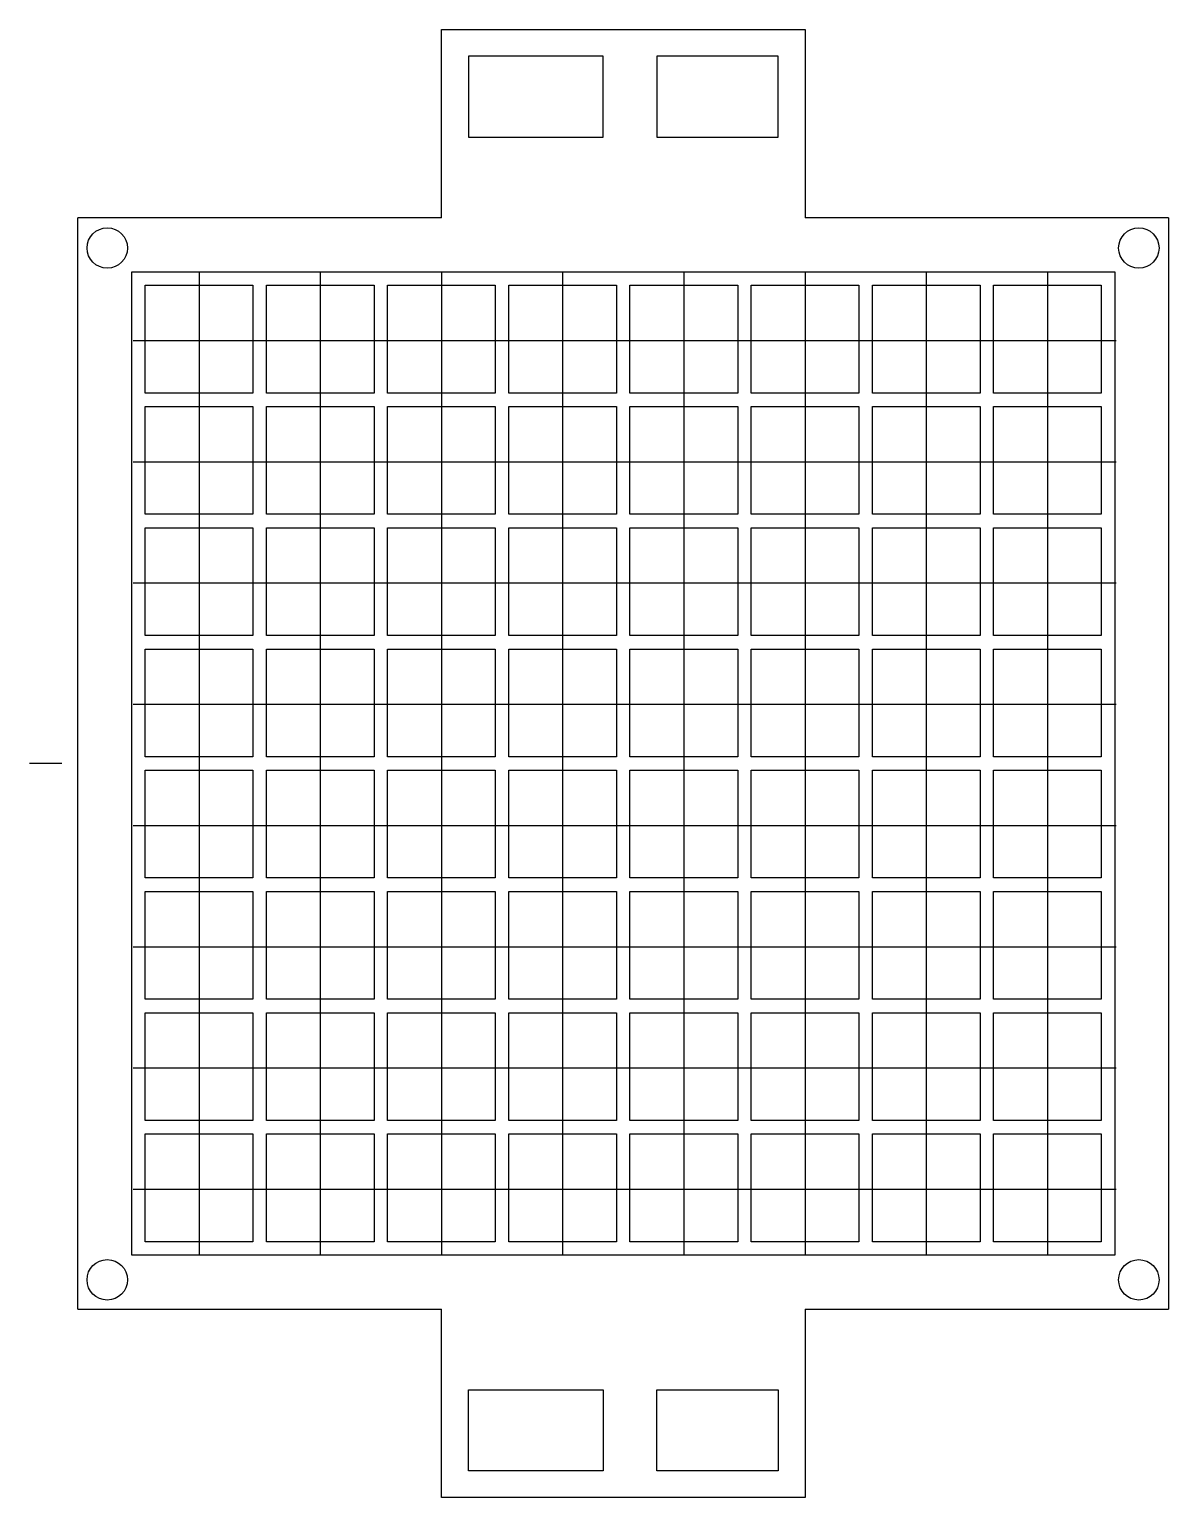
# Model space of a CAD drawing. Header units: millimetres. Extents: x -198 to 225, y -270 to 275.
import ezdxf

# ---------------------------------------------------------------- set-up
doc = ezdxf.new("R2010")
doc.units = ezdxf.units.MM
doc.layers.get('0').update_dxf_attribs({"linetype": 'CONTINUOUS'})

msp = doc.modelspace()

# ---------------------------------------------------------------- linework, layer by layer
for p, q in [((-45, 275), (90, 275)), ((-45, 205), (-45, 275)), ((90, 275), (90, 205)), ((-180, -200), (-180, 205)), ((-45, 205), (-180, 205)), ((225, 205), (90, 205)), ((225, 205), (225, -200)), ((-155, 140), (-155, 180)), ((-135, 185), (-135, -180)), ((-115, 180), (-115, 140)), ((-110, 180), (-70, 180)), ((-110, 140), (-110, 180)), ((-90, 185), (-90, -180)), ((-70, 180), (-70, 140)), ((-65, 140), (-65, 180)), ((-45, 185), (-45, -180)), ((-25, 180), (-25, 140)), ((-20, 140), (-20, 180)), ((-20, 180), (20, 180)), ((0, 185), (0, -180)), ((20, 180), (20, 140)), ((25, 140), (25, 180)), ((45, 185), (45, -180)), ((65, 180), (65, 140)), ((70, 140), (70, 180)), ((70, 180), (110, 180)), ((90, 185), (90, -180)), ((110, 180), (110, 140)), ((115, 140), (115, 180)), ((135, 185), (135, -180)), ((155, 180), (155, 140)), ((160, 180), (200, 180)), ((160, 140), (160, 180)), ((180, 185), (180, -180)), ((200, 180), (200, 140)), ((-159.5, 159.5), (205.5, 159.5)), ((-115, 140), (-155, 140)), ((-70, 140), (-110, 140)), ((-25, 140), (-65, 140)), ((20, 140), (-20, 140)), ((65, 140), (25, 140)), ((110, 140), (70, 140)), ((155, 140), (115, 140)), ((200, 140), (160, 140)), ((-155, 95), (-155, 135)), ((-115, 135), (-115, 95)), ((-110, 95), (-110, 135)), ((-110, 135), (-70, 135)), ((-70, 135), (-70, 95)), ((-65, 95), (-65, 135)), ((-25, 135), (-25, 95)), ((-20, 135), (20, 135)), ((-20, 95), (-20, 135)), ((20, 135), (20, 95)), ((25, 95), (25, 135)), ((65, 135), (65, 95)), ((70, 135), (110, 135)), ((70, 95), (70, 135)), ((110, 135), (110, 95)), ((115, 95), (115, 135)), ((155, 135), (155, 95)), ((160, 135), (200, 135)), ((160, 95), (160, 135)), ((200, 135), (200, 95)), ((-159.5, 114.5), (205.5, 114.5)), ((-115, 95), (-155, 95)), ((-70, 95), (-110, 95)), ((-25, 95), (-65, 95)), ((20, 95), (-20, 95)), ((65, 95), (25, 95)), ((110, 95), (70, 95)), ((155, 95), (115, 95)), ((200, 95), (160, 95)), ((-155, 50), (-155, 90)), ((-115, 90), (-115, 50)), ((-110, 50), (-110, 90)), ((-110, 90), (-70, 90)), ((-70, 90), (-70, 50)), ((-65, 50), (-65, 90)), ((-25, 90), (-25, 50)), ((-20, 90), (20, 90)), ((-20, 50), (-20, 90)), ((20, 90), (20, 50)), ((25, 50), (25, 90)), ((65, 90), (65, 50)), ((70, 50), (70, 90)), ((70, 90), (110, 90)), ((110, 90), (110, 50)), ((115, 50), (115, 90)), ((155, 90), (155, 50)), ((160, 50), (160, 90)), ((160, 90), (200, 90)), ((200, 90), (200, 50)), ((-159.5, 69.5), (205.5, 69.5)), ((-115, 50), (-155, 50)), ((-70, 50), (-110, 50)), ((-25, 50), (-65, 50)), ((20, 50), (-20, 50)), ((65, 50), (25, 50)), ((110, 50), (70, 50)), ((155, 50), (115, 50)), ((200, 50), (160, 50)), ((-155, 5), (-155, 45)), ((-115, 45), (-115, 5)), ((-110, 45), (-70, 45)), ((-110, 5), (-110, 45)), ((-70, 45), (-70, 5)), ((-65, 5), (-65, 45)), ((-25, 45), (-25, 5)), ((-20, 45), (20, 45)), ((-20, 5), (-20, 45)), ((20, 45), (20, 5)), ((25, 5), (25, 45)), ((65, 45), (65, 5)), ((70, 45), (110, 45)), ((70, 5), (70, 45)), ((110, 45), (110, 5)), ((115, 5), (115, 45)), ((155, 45), (155, 5)), ((160, 45), (200, 45)), ((160, 5), (160, 45)), ((200, 45), (200, 5)), ((-159.5, 24.5), (205.5, 24.5)), ((-186, 2.5), (-198, 2.5)), ((-115, 5), (-155, 5)), ((-155, -40), (-155, 0)), ((-115, 0), (-115, -40)), ((-70, 5), (-110, 5)), ((-110, -40), (-110, 0)), ((-110, 0), (-70, 0)), ((-70, 0), (-70, -40)), ((-25, 5), (-65, 5)), ((-65, -40), (-65, 0)), ((-25, 0), (-25, -40)), ((20, 5), (-20, 5)), ((-20, 0), (20, 0)), ((-20, -40), (-20, 0)), ((20, 0), (20, -40)), ((65, 5), (25, 5)), ((25, -40), (25, 0)), ((65, 0), (65, -40)), ((110, 5), (70, 5)), ((70, 0), (110, 0)), ((70, -40), (70, 0)), ((110, 0), (110, -40)), ((155, 5), (115, 5)), ((115, -40), (115, 0)), ((155, 0), (155, -40)), ((200, 5), (160, 5)), ((160, 0), (200, 0)), ((160, -40), (160, 0)), ((200, 0), (200, -40)), ((-159.5, -20.5), (205.5, -20.5)), ((-115, -40), (-155, -40)), ((-70, -40), (-110, -40)), ((-25, -40), (-65, -40)), ((20, -40), (-20, -40)), ((65, -40), (25, -40)), ((110, -40), (70, -40)), ((155, -40), (115, -40)), ((200, -40), (160, -40)), ((-155, -85), (-155, -45)), ((-115, -45), (-115, -85)), ((-110, -45), (-70, -45)), ((-110, -85), (-110, -45)), ((-70, -45), (-70, -85)), ((-65, -85), (-65, -45)), ((-25, -45), (-25, -85)), ((-20, -45), (20, -45)), ((-20, -85), (-20, -45)), ((20, -45), (20, -85)), ((25, -85), (25, -45)), ((65, -45), (65, -85)), ((70, -45), (110, -45)), ((70, -85), (70, -45)), ((110, -45), (110, -85)), ((115, -85), (115, -45)), ((155, -45), (155, -85)), ((160, -45), (200, -45)), ((160, -85), (160, -45)), ((200, -45), (200, -85)), ((-159.5, -65.5), (205.5, -65.5)), ((-115, -85), (-155, -85)), ((-70, -85), (-110, -85)), ((-25, -85), (-65, -85)), ((20, -85), (-20, -85)), ((65, -85), (25, -85)), ((110, -85), (70, -85)), ((155, -85), (115, -85)), ((200, -85), (160, -85)), ((-155, -130), (-155, -90)), ((-115, -90), (-115, -130)), ((-110, -130), (-110, -90)), ((-110, -90), (-70, -90)), ((-70, -90), (-70, -130)), ((-65, -130), (-65, -90)), ((-25, -90), (-25, -130)), ((-20, -130), (-20, -90)), ((-20, -90), (20, -90)), ((20, -90), (20, -130)), ((25, -130), (25, -90)), ((65, -90), (65, -130)), ((70, -130), (70, -90)), ((70, -90), (110, -90)), ((110, -90), (110, -130)), ((115, -130), (115, -90)), ((155, -90), (155, -130)), ((160, -130), (160, -90)), ((160, -90), (200, -90)), ((200, -90), (200, -130)), ((-159.5, -110.5), (205.5, -110.5)), ((-115, -130), (-155, -130)), ((-70, -130), (-110, -130)), ((-25, -130), (-65, -130)), ((20, -130), (-20, -130)), ((65, -130), (25, -130)), ((110, -130), (70, -130)), ((155, -130), (115, -130)), ((200, -130), (160, -130)), ((-155, -175), (-155, -135)), ((-115, -135), (-115, -175)), ((-110, -135), (-70, -135)), ((-110, -175), (-110, -135)), ((-70, -135), (-70, -175)), ((-65, -175), (-65, -135)), ((-25, -135), (-25, -175)), ((-20, -175), (-20, -135)), ((-20, -135), (20, -135)), ((20, -135), (20, -175)), ((25, -175), (25, -135)), ((65, -135), (65, -175)), ((70, -175), (70, -135)), ((70, -135), (110, -135)), ((110, -135), (110, -175)), ((115, -175), (115, -135)), ((155, -135), (155, -175)), ((160, -135), (200, -135)), ((160, -175), (160, -135)), ((200, -135), (200, -175)), ((-159.5, -155.5), (205.5, -155.5)), ((-115, -175), (-155, -175)), ((-70, -175), (-110, -175)), ((-25, -175), (-65, -175)), ((20, -175), (-20, -175)), ((65, -175), (25, -175)), ((110, -175), (70, -175)), ((155, -175), (115, -175)), ((200, -175), (160, -175)), ((-180, -200), (-45, -200)), ((-45, -270), (-45, -200)), ((90, -200), (90, -270)), ((90, -200), (225, -200)), ((90, -270), (-45, -270))]:
    msp.add_line(p, q)
for points in [[(15, 265), (-35, 265), (-35, 235), (15, 235)], [(35, 235), (80, 235), (80, 265), (35, 265)], [(205, -180), (-160, -180), (-160, 185), (205, 185)], [(-155, 180), (-115, 180), (-115, 140), (-155, 140)], [(-25, 140), (-65, 140), (-65, 180), (-25, 180)], [(25, 140), (25, 180), (65, 180), (65, 140)], [(155, 140), (115, 140), (115, 180), (155, 180)], [(-115, 135), (-115, 95), (-155, 95), (-155, 135)], [(-65, 135), (-25, 135), (-25, 95), (-65, 95)], [(25, 95), (25, 135), (65, 135), (65, 95)], [(115, 135), (155, 135), (155, 95), (115, 95)], [(-115, 50), (-155, 50), (-155, 90), (-115, 90)], [(-25, 90), (-25, 50), (-65, 50), (-65, 90)], [(25, 50), (25, 90), (65, 90), (65, 50)], [(155, 50), (115, 50), (115, 90), (155, 90)], [(-155, 45), (-115, 45), (-115, 5), (-155, 5)], [(-65, 5), (-65, 45), (-25, 45), (-25, 5)], [(25, 45), (65, 45), (65, 5), (25, 5)], [(155, 45), (155, 5), (115, 5), (115, 45)], [(-155, 0), (-115, 0), (-115, -40), (-155, -40)], [(-65, 0), (-25, 0), (-25, -40), (-65, -40)], [(25, 0), (65, 0), (65, -40), (25, -40)], [(115, -40), (115, 0), (155, 0), (155, -40)], [(-115, -45), (-115, -85), (-155, -85), (-155, -45)], [(-65, -45), (-25, -45), (-25, -85), (-65, -85)], [(65, -45), (65, -85), (25, -85), (25, -45)], [(155, -45), (155, -85), (115, -85), (115, -45)], [(-155, -90), (-115, -90), (-115, -130), (-155, -130)], [(-65, -130), (-65, -90), (-25, -90), (-25, -130)], [(25, -90), (65, -90), (65, -130), (25, -130)], [(155, -90), (155, -130), (115, -130), (115, -90)], [(-155, -175), (-155, -135), (-115, -135), (-115, -175)], [(-25, -175), (-65, -175), (-65, -135), (-25, -135)], [(25, -175), (25, -135), (65, -135), (65, -175)], [(155, -175), (115, -175), (115, -135), (155, -135)], [(-35, -230), (15, -230), (15, -260), (-35, -260)], [(35, -230), (80, -230), (80, -260), (35, -260)]]:
    msp.add_lwpolyline(points, close=True)
for centre in [(-169.07, 193.84), (213.93, 193.84), (-169.07, -189.16), (213.93, -189.16)]:
    msp.add_circle(centre, 7.5)

doc.saveas('drawing.dxf')
